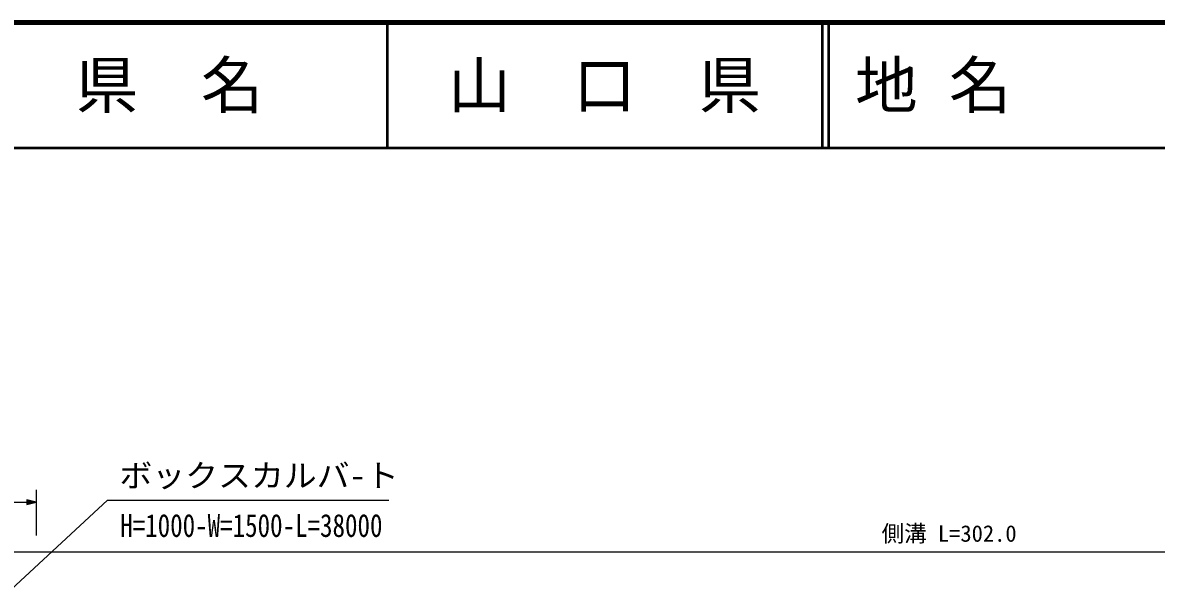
# Model space of a CAD drawing. Units: millimetres, scale not verified. Extents: x 40000 to 680000, y 20000 to 380000.
# Drawn here: x 303893 to 394444, y 334866 to 380000 of the extents above; entities that cross this region are included whole.
import ezdxf
from ezdxf.enums import TextEntityAlignment as Align

# ---------------------------------------------------------------- set-up
doc = ezdxf.new("R2010")
doc.units = ezdxf.units.MM
doc.header["$LTSCALE"] = 1000
for name, color, linetype, lineweight in [('M-BGD', 7, 'Continuous', 25), ('M-TTL', 2, 'Continuous', 140), ('M-TTL-LINE', 7, 'Continuous', 50)]:
    doc.layers.add(name, color=color, linetype=linetype, lineweight=lineweight)
doc.layers.add('M-TTL-TXT', color=7, linetype='Continuous')
doc.styles.add('ＭＳ ゴシック', font='')
doc.styles.get('ＭＳ ゴシック').set_extended_font_data('MS Gothic')

# ---------------------------------------------------------------- blocks, each defined once
blk = doc.blocks.new('BUHIN50')
at = {"color": 7, "linetype": 'Continuous', "lineweight": 25}
for points in [[(0, 0), (147, -759), (487, -600)], [(65, -139), (416, -582), (178, -693)], [(97, -207), (379, -568), (192, -655)], [(129, -277), (341, -555), (205, -618)], [(161, -345), (304, -541), (219, -581)]]:
    blk.add_lwpolyline(points, close=True, dxfattribs=at)
for points in [[(32, -70), (453, -595), (165, -730), (33, -71)], [(250, -535), (193, -415), (267, -527), (233, -543), (193, -415)]]:
    blk.add_lwpolyline(points, dxfattribs=at)

msp = doc.modelspace()

# ---------------------------------------------------------------- linework, layer by layer
at = {"layer": 'M-BGD'}
for p, q in [((304982, 342666), (304982, 339011)), ((273103, 341666), (304982, 341666)), ((288030, 320862), (310677, 341838)), ((310677, 341838), (333139, 341838)), ((529279, 337683), (230134, 337683))]:
    msp.add_line(p, q, dxfattribs=at)
at = {"layer": 'M-TTL'}
msp.add_line((680000, 380000), (40000, 380000), dxfattribs=at)
at = {"layer": 'M-TTL-LINE'}
for p, q in [((333000, 380000), (333000, 370000)), ((367750, 380000), (367750, 370000)), ((368250, 380000), (368250, 370000)), ((40000, 370000), (680000, 370000))]:
    msp.add_line(p, q, dxfattribs=at)

# ---------------------------------------------------------------- block references
at = {"layer": 'M-BGD', "rotation": 245.00001}
msp.add_blockref('BUHIN50', (304982, 341666), dxfattribs=at)

# ---------------------------------------------------------------- texts
at = {"layer": 'M-BGD', "style": 'ＭＳ ゴシック'}
for s, width, p in [('ボックスカルバ-ト', 1.05, (311624, 342334)), ('H=1000-W=1500-L=38000', 0.8, (311684, 338345))]:
    msp.add_text(s, height=1833, dxfattribs=dict(at, width=width)).set_placement(p, align=Align.BOTTOM_LEFT)
msp.add_text('側溝 L=302.0', height=1320, dxfattribs=at).set_placement((372499, 338114), align=Align.BOTTOM_LEFT)
at = {"layer": 'M-TTL-TXT', "style": 'ＭＳ ゴシック'}
for s, p in [('県\u3000名', (315625, 375000)), ('山\u3000口\u3000県', (350375, 375000))]:
    msp.add_text(s, height=3666, dxfattribs=at).set_placement(p, align=Align.MIDDLE_CENTER)
msp.add_text('地 名', height=3666, dxfattribs=at).set_placement((370380, 375000), align=Align.MIDDLE_LEFT)

doc.saveas('drawing.dxf')
